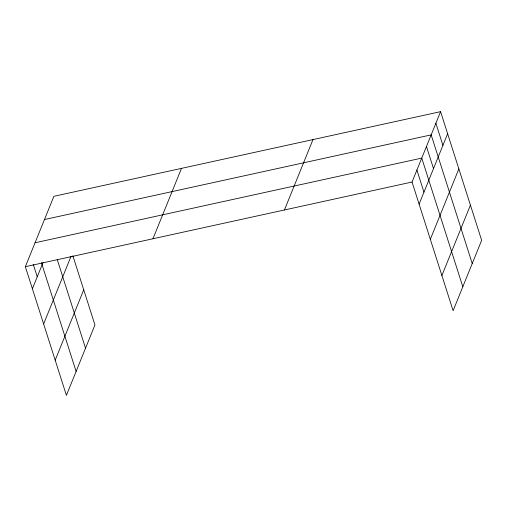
<?xml version="1.0" encoding="UTF-8"?>
<svg xmlns="http://www.w3.org/2000/svg" width="507" height="507" viewBox="0 0 507 507"><rect width="100%" height="100%" fill="white"/><g stroke="black" fill="none" stroke-linecap="round" stroke-linejoin="round"><path stroke-width="0.76" d="M72.869 255.782L94.948 324.968L66.411 395.352L25.35 266.701L53.888 196.31L440.589 111.648L481.65 240.299L453.112 310.69L412.052 182.032L440.589 111.648M32.397 288.781L42.981 262.67M43.621 323.948L70.986 256.466M55.187 360.179L83.725 289.795M152.962 238.759L181.5 168.375M284.44 209.974L312.977 139.59M419.099 204.118L447.637 133.728M430.323 239.285L458.86 168.901M441.889 275.516L470.426 205.132M44.47 219.537L431.172 134.875L472.232 263.532M35.053 242.764L421.754 158.102L462.815 286.759M25.35 266.701L412.052 182.032M435.881 123.264L442.928 145.344M426.463 146.491L433.51 168.571M416.906 170.067L423.947 192.147M57.253 259.578L85.531 348.195M41.397 262.639L76.113 371.422M33.253 264.299L37.245 276.816"/></g></svg>
